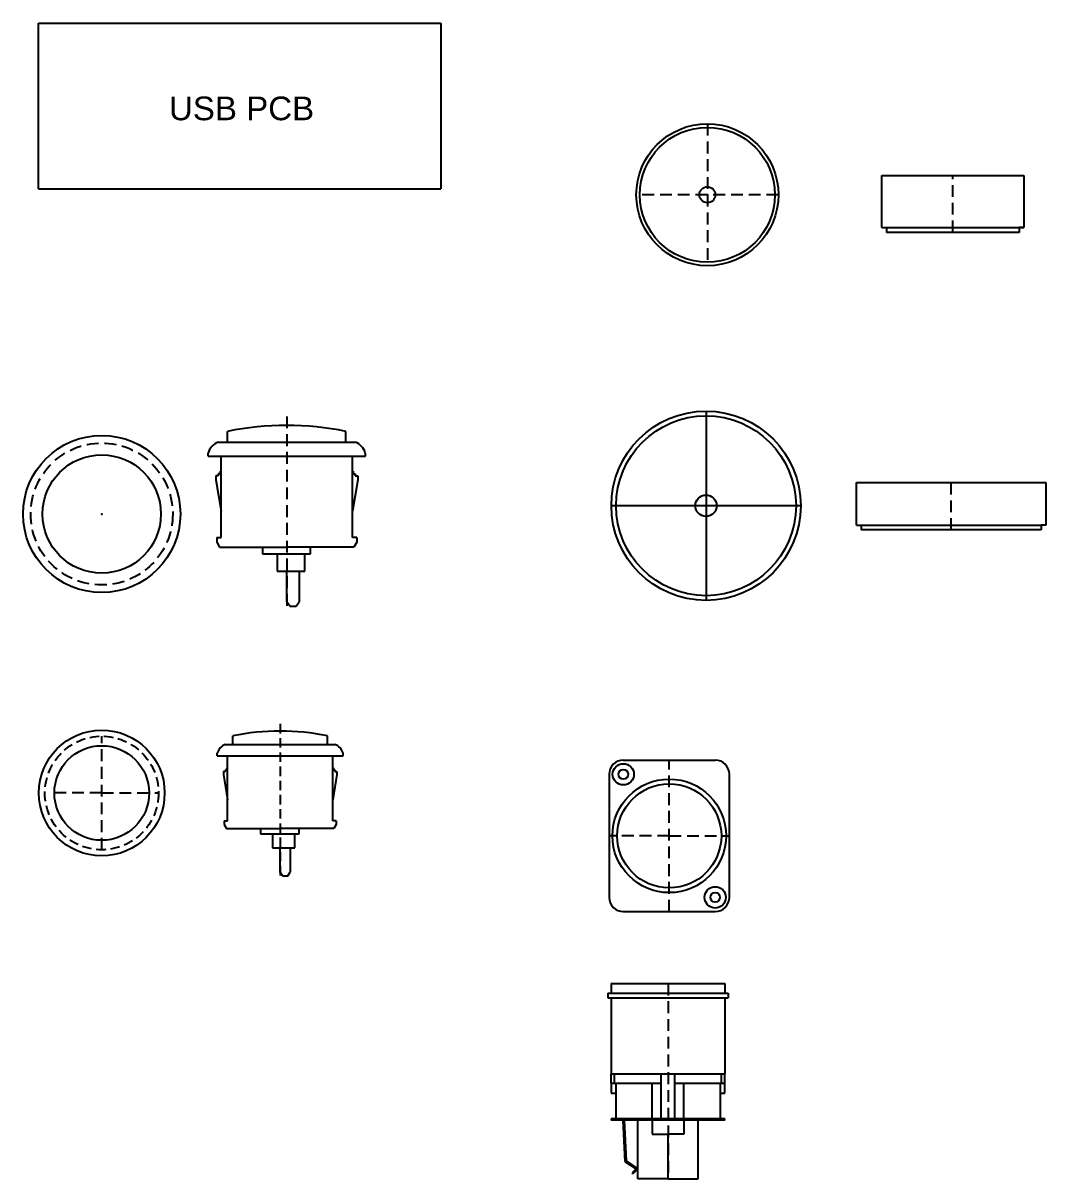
# Model space of a CAD drawing. Header units: inches. Extents: x -376 to 2041, y -1202 to 257.
# Drawn here: x -146.1 to 69.9, y 12.5 to 256.7 of the extents above; entities that cross this region are included whole.
import ezdxf

# ---------------------------------------------------------------- set-up
doc = ezdxf.new("R2010")
doc.units = ezdxf.units.IN
doc.header["$LTSCALE"] = 5
doc.header["$MEASUREMENT"] = 0
doc.linetypes.add('DASH2', pattern=[0.75, 0.5, -0.25])
doc.layers.add('Datum', color=4, linetype='DASH2', transparency=0.5)
doc.layers.add('Elements', color=1, linetype='Continuous')
doc.styles.get("Standard").update_dxf_attribs({"font": 'arial.ttf'})

# ---------------------------------------------------------------- blocks, each defined once
blk = doc.blocks.new('button-profile')
at = {"color": 1}
for p, q in [((-12.5, 3), (-12.5, 5.26)), ((12.5, 3), (12.5, 5.26)), ((-16.6, 0), (-16.6, 0.69)), ((-16.6, 0), (16.6, 0)), ((-13.88, -17.15), (-13.88, 0)), ((16.6, 0), (16.6, 0.69)), ((13.88, -17.15), (13.88, 0)), ((-14.45, -4.16), (-15, -4.16)), ((-15, -4.16), (-15, -4.94)), ((-14.04, -3.69), (-14.45, -3.69)), ((-14.45, -3.69), (-14.45, -4.16)), ((-13.88, -3.14), (-14.04, -3.14)), ((-14.04, -3.14), (-14.04, -3.69)), ((13.88, -3.14), (14.04, -3.14)), ((14.04, -3.14), (14.04, -3.69)), ((14.04, -3.69), (14.45, -3.69)), ((14.45, -3.69), (14.45, -4.16)), ((14.45, -4.16), (15, -4.16)), ((15, -4.16), (15, -4.94)), ((-15, -4.94), (-13.88, -11.62)), ((15, -4.94), (13.88, -11.62)), ((-14.77, -17.15), (-14.77, -18.17)), ((-14.77, -17.15), (-13.88, -17.15)), ((-14.77, -18.17), (-14.17, -19.2)), ((-14.17, -19.2), (0, -19.2)), ((-5.15, -19.2), (-5.15, -20.63)), ((14.17, -19.2), (0, -19.2)), ((5.01, -20.63), (5.01, -19.2)), ((14.77, -17.15), (13.88, -17.15)), ((14.77, -18.17), (14.17, -19.2)), ((14.77, -17.15), (14.77, -18.17)), ((-5.15, -20.63), (5.01, -20.63)), ((-2.01, -20.63), (-2.01, -24.27)), ((3.84, -24.27), (3.84, -20.63)), ((-2.01, -24.27), (3.84, -24.27)), ((0, -24.27), (2.61, -24.27)), ((2.61, -24.27), (2.61, -30.73)), ((0.62, -31.7), (0, -30.73)), ((0.62, -31.7), (2, -31.7)), ((2, -31.7), (2.61, -30.73))]:
    blk.add_line(p, q, dxfattribs=at)
for centre, radius, start, end in [((0, -55.93), 62.46, 78.4546, 101.5454), ((-13.3, -0.21), 3.41, 110.1327, 164.8693), ((13.3, -0.21), 3.41, 15.1307, 69.8673)]:
    blk.add_arc(centre, radius, start, end, dxfattribs=at)
at = {"layer": 'Datum'}
blk.add_line((0, 8.41), (0, -32.8), dxfattribs=at)
at = {"layer": 'Elements'}
blk.add_line((-14.48, 3), (14.48, 3), dxfattribs=at)
at = {"layer": 'Elements', "color": 1}
blk.add_line((0, -30.73), (0, -24.27), dxfattribs=at)
blk = doc.blocks.new('button-top')
at = {"layer": 'Datum'}
blk.add_circle((0, 0), 15, dxfattribs=at)
at = {"layer": 'Elements'}
for radius in [16.6, 12.5]:
    blk.add_circle((0, 0), radius, dxfattribs=at)
blk.add_point((0, 0), dxfattribs=at)
blk = doc.blocks.new('24-mm arcade button top')
at = {"layer": 'Datum'}
for p, q in [((-129.53, 82.04), (-129.53, 106.04)), ((-129.53, 94.04), (-139.53, 94.04)), ((-129.53, 94.04), (-117.53, 94.04))]:
    blk.add_line(p, q, dxfattribs=at)
at = {"color": 1, "xscale": 0.8, "yscale": 0.8, "zscale": 0.8}
blk.add_blockref('button-top', (-129.53, 94.04), dxfattribs=at)
blk = doc.blocks.new('usb pcb')
at = {"color": 1}
for p, q in [((-142.9, 221.72), (-142.9, 256.72)), ((-142.9, 256.72), (-57.9, 256.72)), ((-57.9, 256.72), (-57.9, 221.72)), ((-142.9, 221.72), (-57.9, 221.72))]:
    blk.add_line(p, q, dxfattribs=at)
blk.add_text('USB PCB', height=5).set_placement((-115.33, 236.2))
blk = doc.blocks.new('aluminum-foot-plan')
at = {"color": 1}
for p, q in [((0.55, 20.12), (0.55, -19.88)), ((20.55, 0.12), (-19.45, 0.12))]:
    blk.add_line(p, q, dxfattribs=at)
for radius in [20, 19, 2.25]:
    blk.add_circle((0.55, 0.12), radius, dxfattribs=at)
blk.add_point((0.55, 0.12), dxfattribs=at)
blk = doc.blocks.new('aluminum-foot-profile')
at = {"color": 1}
for p, q in [((-20, 0), (20, 0)), ((-20, -9), (-20, 0)), ((20, 0), (20, -9)), ((-20, -9), (-19, -9)), ((-19, -9), (-19, -10)), ((-19, -9), (19, -9)), ((20, -9), (19, -9)), ((19, -9), (19, -10)), ((19, -10), (-19, -10))]:
    blk.add_line(p, q, dxfattribs=at)
at = {"layer": 'Datum'}
blk.add_line((0, -10), (0, 0), dxfattribs=at)
blk = doc.blocks.new('usb-pass-through-plan')
at = {"color": 1}
for p, q in [((-21.94, 53.77), (2.06, 53.77)), ((-21.94, 53.77), (-21.94, 51.77)), ((-21.94, 53.77), (-21.94, 51.77)), ((2.06, 53.77), (2.06, 51.77)), ((-22.64, 51.77), (2.76, 51.77)), ((-22.64, 51.77), (-22.64, 50.77)), ((2.76, 51.77), (2.76, 50.77)), ((-22.64, 50.77), (2.76, 50.77)), ((-21.94, 50.77), (-21.94, 34.72)), ((2.06, 50.77), (2.06, 34.72)), ((-21.94, 34.72), (2.06, 34.72)), ((-21.94, 32.72), (-21.94, 34.72)), ((-21.22, 32.72), (-21.22, 34.72)), ((-11.36, 32.72), (-11.36, 34.72)), ((-10.3, 34.72), (-9.4, 34.72)), ((-8.53, 32.72), (-8.53, 34.72)), ((1.33, 32.72), (1.33, 34.72)), ((2.06, 32.72), (2.06, 34.72)), ((-21.94, 32.72), (-11.36, 32.72)), ((-21.94, 32.72), (-21.94, 30.63)), ((-20.94, 32.72), (-20.94, 25.17)), ((-13.27, 25.17), (-13.27, 32.72)), ((-11.36, 25.17), (-11.36, 32.72)), ((-8.53, 25.17), (-8.53, 32.72)), ((-8.53, 32.72), (2.06, 32.72)), ((-6.61, 25.16), (-6.61, 32.72)), ((1.06, 32.72), (1.06, 25.17)), ((2.06, 30.63), (2.06, 32.72)), ((-21.94, 30.63), (-20.94, 30.63)), ((1.07, 30.63), (2.06, 30.63)), ((2.06, 25.17), (-21.94, 25.17)), ((-21.94, 25.17), (-21.94, 24.92)), ((2.06, 24.92), (-21.94, 24.92)), ((-20.94, 25.17), (1.06, 25.17)), ((-20.94, 25.17), (1.06, 25.17)), ((-20.94, 25.17), (1.06, 25.17)), ((-19.46, 24.92), (-19.04, 16.18)), ((-19.21, 24.92), (-18.79, 16.31)), ((-16.29, 12.5), (-16.29, 24.92)), ((-9.94, 24.92), (-13.27, 24.92)), ((-13.27, 24.92), (-13.27, 21.93)), ((-6.61, 24.92), (-6.61, 21.93)), ((-3.59, 12.5), (-3.59, 24.92)), ((2.06, 24.92), (2.06, 25.17)), ((-13.27, 21.93), (-9.94, 21.93)), ((-6.61, 21.93), (-9.94, 21.93)), ((-9.94, 12.5), (-9.94, 21.93)), ((-19.04, 16.18), (-16.68, 14.61)), ((-18.79, 16.31), (-16.29, 14.64)), ((-16.68, 14.61), (-17.52, 13.77)), ((-17.52, 13.77), (-17.34, 13.6)), ((-16.29, 14.64), (-17.34, 13.6)), ((-9.94, 12.5), (-16.29, 12.5)), ((-9.94, 12.5), (-3.59, 12.5))]:
    blk.add_line(p, q, dxfattribs=at)
at = {"layer": 'Datum'}
blk.add_line((-9.94, 53.77), (-9.94, 12.5), dxfattribs=at)
blk = doc.blocks.new('rubber-foot-profile')
at = {"color": 1}
for p, q in [((-15, -11), (-15, 0)), ((-15, 0), (15, 0)), ((15, 0), (15, -11)), ((-15, -11), (-14, -11)), ((-15, -11), (15, -11)), ((-14, -11), (-14, -12)), ((14, -12), (-14, -12)), ((15, -11), (14, -11)), ((14, -11), (14, -12))]:
    blk.add_line(p, q, dxfattribs=at)
at = {"layer": 'Datum'}
blk.add_line((0, -12), (0, 0), dxfattribs=at)
blk = doc.blocks.new('rubber-foot-plan')
at = {"color": 1}
for radius in [15, 14.25, 1.69]:
    blk.add_circle((0, 0), radius, dxfattribs=at)
blk.add_point((0, 0), dxfattribs=at)
at = {"layer": 'Datum'}
for p, q in [((0, 15), (0, -15)), ((15, 0), (-15, 0))]:
    blk.add_line(p, q, dxfattribs=at)
blk = doc.blocks.new('usb-pass-through-profile')
at = {"color": 1}
for p, q in [((-19.64, 97.11), (-0.24, 97.11)), ((-22.64, 94.11), (-22.64, 68.11)), ((2.76, 68.11), (2.76, 94.11)), ((-19.64, 65.11), (-0.24, 65.11))]:
    blk.add_line(p, q, dxfattribs=at)
for centre, radius in [((-19.64, 94.11), 2.25), ((-9.94, 81.11), 12), ((-19.64, 94.11), 1.01), ((-9.94, 81.11), 11), ((-0.24, 68.11), 2.25), ((-0.24, 68.11), 1.01)]:
    blk.add_circle(centre, radius, dxfattribs=at)
for centre, start, end in [((-19.64, 94.11), 90, 180), ((-0.24, 94.11), 0, 90), ((-19.64, 68.11), 180, 270), ((-0.24, 68.11), 270, 0)]:
    blk.add_arc(centre, 3, start, end, dxfattribs=at)
at = {"layer": 'Datum'}
for p, q in [((-9.94, 65.11), (-9.94, 97.11)), ((-9.94, 81.11), (-22.64, 81.11)), ((-9.94, 81.11), (2.76, 81.11))]:
    blk.add_line(p, q, dxfattribs=at)

msp = doc.modelspace()

# ---------------------------------------------------------------- block references
at = {"color": 1}
for name, p in [('usb pcb', (0, 0)), ('rubber-foot-plan', (-1.62906, 220.44569)), ('rubber-foot-profile', (50.21032, 224.50889)), ('button-profile', (-90.45468, 165.18614)), ('aluminum-foot-plan', (-2.4571, 154.61646)), ('button-top', (-129.52948, 152.99133)), ('aluminum-foot-profile', (49.86139, 159.61646)), ('24-mm arcade button top', (0, 0)), ('usb-pass-through-profile', (0.26355, 3.87716)), ('usb-pass-through-plan', (0, 0))]:
    msp.add_blockref(name, p, dxfattribs=at)
at = {"color": 1, "xscale": 0.8000000000000004, "yscale": 0.8000000000000004, "zscale": 0.8000000000000004}
msp.add_blockref('button-profile', (-91.84751, 101.89447), dxfattribs=at)

doc.saveas('drawing.dxf')
